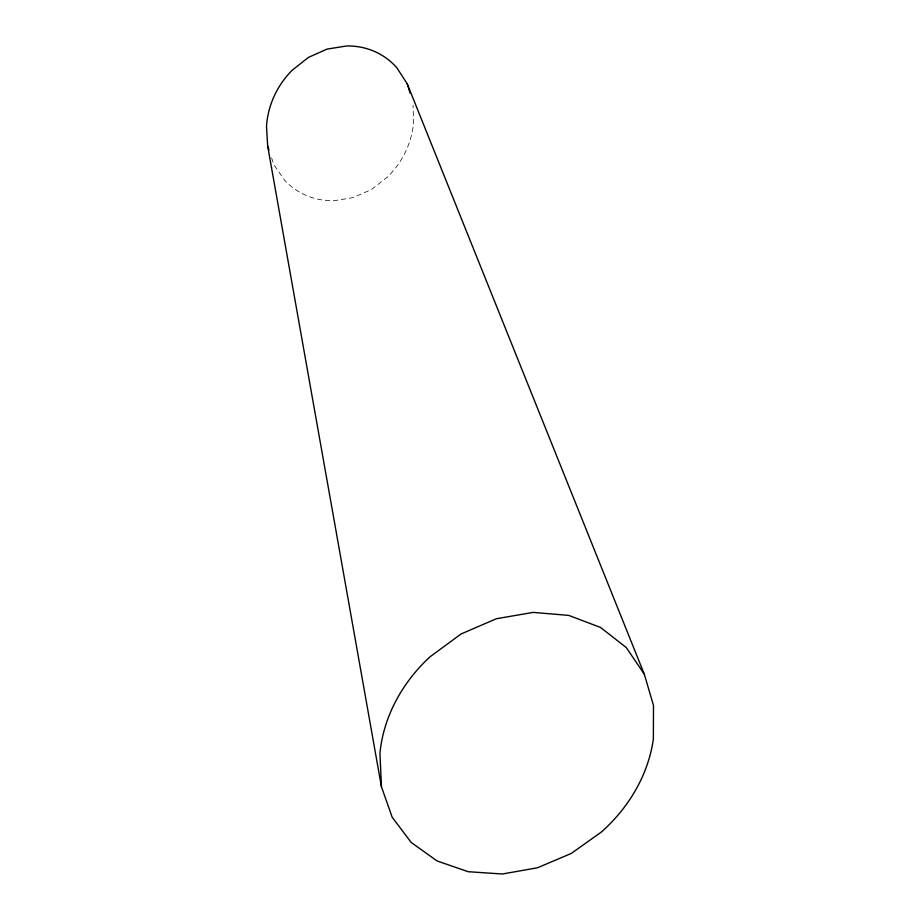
<?xml version="1.0" encoding="UTF-8"?>
<svg xmlns="http://www.w3.org/2000/svg" width="920" height="920" viewBox="0 0 920 920"><rect width="100%" height="100%" fill="white"/><g stroke="black" fill="none" stroke-linecap="round" stroke-linejoin="round"><path stroke-width="0.69" stroke-dasharray="4.6 3.45" d="M271.595 157.883L273.769 164.439L284.337 179.929A64.975 62.376 -14.7 0 0 334.293 200.686L353.303 197.57L371.438 189.52L387.504 177.065A91.045 87.734 -14.1 0 0 413.62 122.394L413.022 105.294"/><path stroke-width="1.38" d="M644.31 674.21L626.255 647.542L600.472 627.417L568.686 615.388L533.14 612.398L496.386 618.734L461.115 633.96L429.87 656.926A169.59 145.153 -16.7 0 0 379.948 753.261L381.455 786.807L392.161 817.19L411.171 842.444L437.126 860.982L468.222 871.711L502.412 874L537.51 867.767L571.285 853.438L601.553 831.887A170.775 147.188 -15.1 0 0 653.361 739.128L653.499 705.479L644.31 674.21L407.249 83.846L396.945 67.907A65.239 62.882 -17.2 0 0 346.426 46L326.933 49.128L308.372 57.442L292.042 70.346A90.712 87.078 -17.5 0 0 266.501 126.166L267.674 146.107L381.455 786.807M267.674 146.107L268.985 150.029M407.249 83.846L410.09 93.138"/></g></svg>
